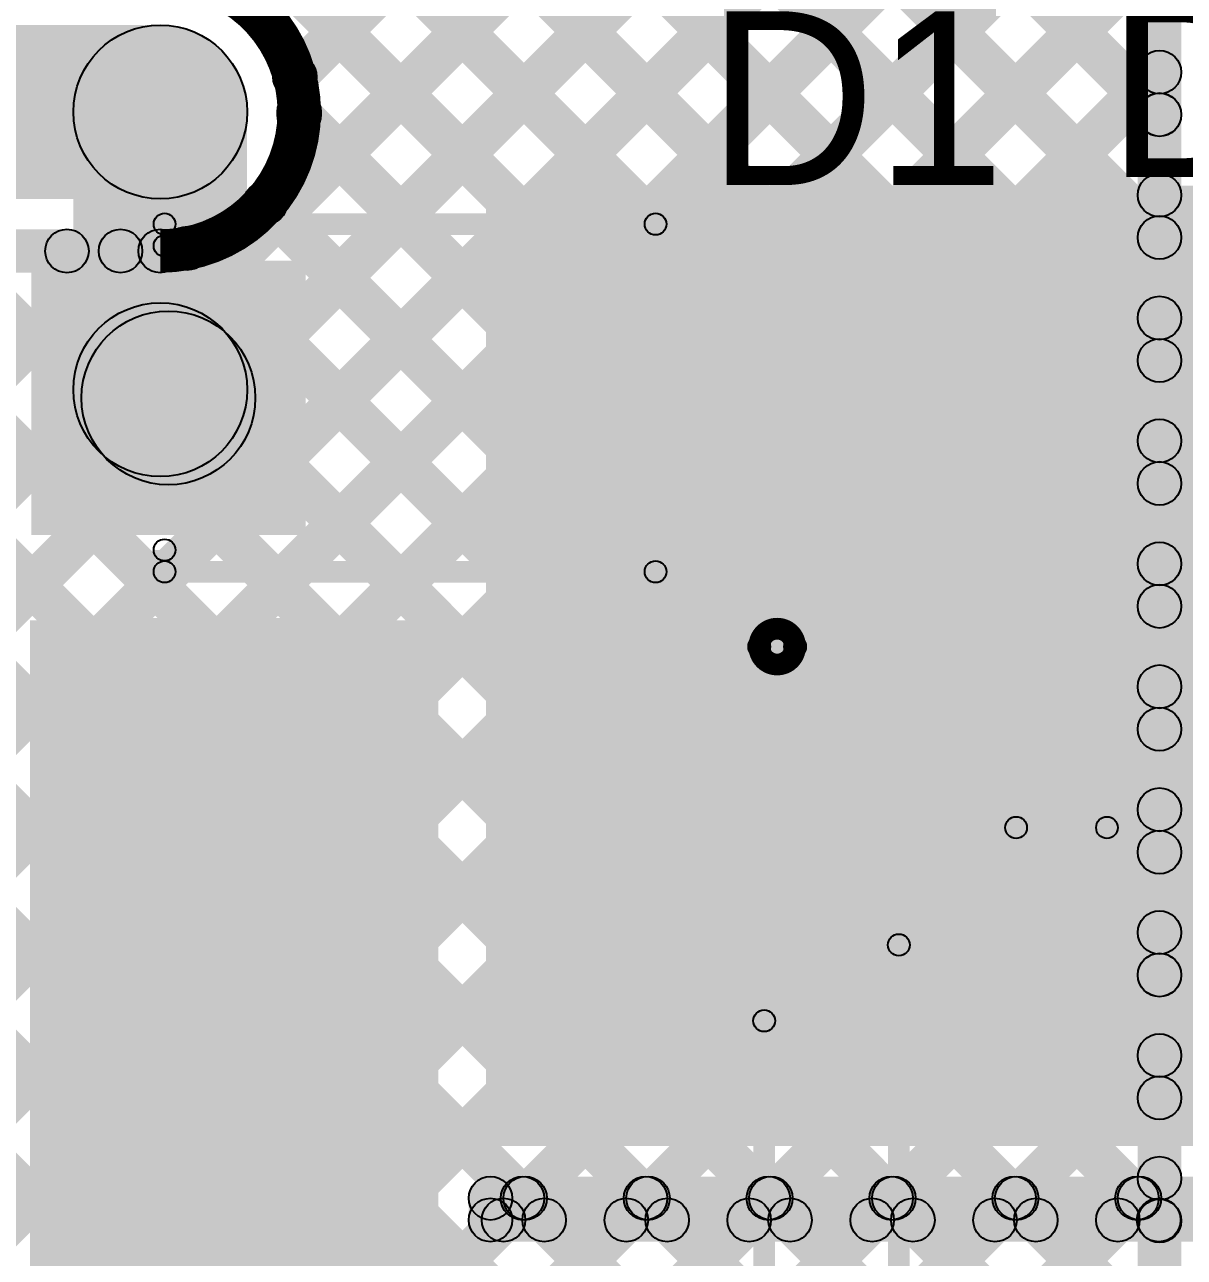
# Model space of a CAD drawing. Header units: millimetres. Extents: x -0.08 to 5.25, y -0.08 to 2.73.
# Drawn here: x 1.4998 to 1.7667, y 1.0674 to 1.3511 of the extents above; entities that cross this region are included whole.
import ezdxf

# ---------------------------------------------------------------- set-up
doc = ezdxf.new("R2010")
doc.units = ezdxf.units.MM
doc.header["$MEASUREMENT"] = 0
for name, color, linetype in [('BottomLayer', 5, 'Continuous'), ('TopLayer', 1, 'Continuous'), ('TopOverlay', 2, 'Continuous'), ('TopPaste', 8, 'Continuous'), ('TopSolder', 216, 'Continuous'), ('ViaHoleLayer', 16, 'Continuous')]:
    doc.layers.add(name, color=color, linetype=linetype)

# ---------------------------------------------------------------- blocks, each defined once
blk = doc.blocks.new('SOD123W_40')
at = {"layer": 'TopLayer'}
for points in [[(-0.08268, 0.02756), (-0.02756, 0.02756), (-0.02756, -0.02756), (-0.08268, -0.02756)], [(0.02756, 0.02756), (0.08268, 0.02756), (0.08268, -0.02756), (0.02756, -0.02756)]]:
    blk.add_hatch(color=1, dxfattribs=at).paths.add_polyline_path(points)
at = {"layer": 'TopOverlay'}
h = blk.add_hatch(color=2, dxfattribs=at)
edge = h.paths.add_edge_path()
edge.add_arc((-0.056, 0.04), 0.0025, 0, 360)
h = blk.add_hatch(color=2, dxfattribs=at)
edge = h.paths.add_edge_path()
edge.add_arc((-0.056, 0.04), 0.0025, 0, 360)
for points in [[(-0.0535, 0.035), (-0.0585, 0.035), (-0.0585, 0.04), (-0.0535, 0.04)], [(-0.056, 0.0375), (-0.056, 0.0425), (0.057, 0.0425), (0.057, 0.0375)], [(0.05699, 0.03), (0.08699, 0.03), (0.08699, 0.042), (0.05699, 0.042)], [(0.13099, 0.042), (0.08599, 0.042), (0.08599, -0.042), (0.13099, -0.042)], [(0.05699, -0.042), (0.08699, -0.042), (0.08699, -0.03), (0.05699, -0.03)], [(-0.0535, -0.04), (-0.0585, -0.04), (-0.0585, -0.035), (-0.0535, -0.035)], [(-0.056, -0.0425), (-0.056, -0.0375), (0.057, -0.0375), (0.057, -0.0425)]]:
    blk.add_hatch(color=2, dxfattribs=at).paths.add_polyline_path(points)
h = blk.add_hatch(color=2, dxfattribs=at)
edge = h.paths.add_edge_path()
edge.add_arc((0.057, 0.04), 0.0025, 0, 360)
h = blk.add_hatch(color=2, dxfattribs=at)
edge = h.paths.add_edge_path()
edge.add_arc((-0.056, 0.035), 0.0025, 0, 360)
h = blk.add_hatch(color=2, dxfattribs=at)
edge = h.paths.add_edge_path()
edge.add_arc((-0.056, -0.035), 0.0025, 0, 360)
h = blk.add_hatch(color=2, dxfattribs=at)
edge = h.paths.add_edge_path()
edge.add_arc((-0.056, -0.04), 0.0025, 0, 360)
h = blk.add_hatch(color=2, dxfattribs=at)
edge = h.paths.add_edge_path()
edge.add_arc((-0.056, -0.04), 0.0025, 0, 360)
h = blk.add_hatch(color=2, dxfattribs=at)
edge = h.paths.add_edge_path()
edge.add_arc((0.057, -0.04), 0.0025, 0, 360)
at = {"layer": 'TopPaste'}
for points in [[(-0.08268, 0.02756), (-0.02756, 0.02756), (-0.02756, -0.02756), (-0.08268, -0.02756)], [(0.02756, 0.02756), (0.08268, 0.02756), (0.08268, -0.02756), (0.02756, -0.02756)]]:
    blk.add_hatch(color=8, dxfattribs=at).paths.add_polyline_path(points)
at = {"layer": 'TopSolder'}
for points in [[(-0.08668, 0.03156), (-0.02356, 0.03156), (-0.02356, -0.03156), (-0.08668, -0.03156)], [(0.02356, 0.03156), (0.08668, 0.03156), (0.08668, -0.03156), (0.02356, -0.03156)]]:
    blk.add_hatch(color=216, dxfattribs=at).paths.add_polyline_path(points)
at = {"layer": 'TopOverlay'}
for centre in [(-0.056, 0.04), (-0.056, 0.04), (0.057, 0.04), (-0.056, 0.035), (-0.056, -0.035), (-0.056, -0.04), (-0.056, -0.04), (0.057, -0.04)]:
    blk.add_circle(centre, 0.0025, dxfattribs=at)
blk = doc.blocks.new('SPX3940AM3_L_3_3_TR_47')
at = {"layer": 'TopLayer'}
for points in [[(-0.11417, -0.07087), (-0.06693, -0.07087), (-0.06693, -0.14961), (-0.11417, -0.14961)], [(-0.02362, -0.07087), (0.02362, -0.07087), (0.02362, -0.14961), (-0.02362, -0.14961)]]:
    blk.add_hatch(color=1, dxfattribs=at).paths.add_polyline_path(points)
at = {"layer": 'TopOverlay'}
blk.add_hatch(color=2, dxfattribs=at).paths.add_polyline_path([(-0.1215, 0.06296), (-0.1165, 0.06296), (-0.1165, -0.06089), (-0.1215, -0.06089)])
h = blk.add_hatch(color=2, dxfattribs=at)
edge = h.paths.add_edge_path()
edge.add_arc((-0.119, -0.06089), 0.0025, 0, 360)
h = blk.add_hatch(color=2, dxfattribs=at)
edge = h.paths.add_edge_path()
edge.add_arc((-0.12612, -0.147), 0.0025, 0, 360)
h = blk.add_hatch(color=2, dxfattribs=at)
edge = h.paths.add_edge_path()
edge.add_arc((-0.11788, -0.147), 0.0025, 0, 360)
at = {"layer": 'TopPaste'}
for points in [[(-0.11417, -0.07087), (-0.06693, -0.07087), (-0.06693, -0.14961), (-0.11417, -0.14961)], [(-0.02362, -0.07087), (0.02362, -0.07087), (0.02362, -0.14961), (-0.02362, -0.14961)]]:
    blk.add_hatch(color=8, dxfattribs=at).paths.add_polyline_path(points)
at = {"layer": 'TopSolder'}
for points in [[(-0.11817, -0.06687), (-0.06293, -0.06687), (-0.06293, -0.15361), (-0.11817, -0.15361)], [(-0.02762, -0.06687), (0.02762, -0.06687), (0.02762, -0.15361), (-0.02762, -0.15361)]]:
    blk.add_hatch(color=216, dxfattribs=at).paths.add_polyline_path(points)
at = {"layer": 'TopOverlay', "const_width": 0.005}
blk.add_lwpolyline([(-0.11788, -0.147, 1), (-0.12612, -0.147, 1)], format="xyb", close=True, dxfattribs=at)
at = {"layer": 'TopOverlay'}
for centre in [(-0.119, -0.06089), (-0.12612, -0.147), (-0.11788, -0.147)]:
    blk.add_circle(centre, 0.0025, dxfattribs=at)
blk = doc.blocks.new('SOD123W_70')
at = {"layer": 'TopLayer'}
for points in [[(-0.08268, 0.02756), (-0.02756, 0.02756), (-0.02756, -0.02756), (-0.08268, -0.02756)], [(0.02756, 0.02756), (0.08268, 0.02756), (0.08268, -0.02756), (0.02756, -0.02756)]]:
    blk.add_hatch(color=1, dxfattribs=at).paths.add_polyline_path(points)
at = {"layer": 'TopOverlay'}
h = blk.add_hatch(color=2, dxfattribs=at)
edge = h.paths.add_edge_path()
edge.add_arc((-0.056, 0.04), 0.0025, 0, 360)
h = blk.add_hatch(color=2, dxfattribs=at)
edge = h.paths.add_edge_path()
edge.add_arc((-0.056, 0.04), 0.0025, 0, 360)
for points in [[(-0.0585, 0.04), (-0.0535, 0.04), (-0.0535, 0.035), (-0.0585, 0.035)], [(0.057, 0.0425), (0.057, 0.0375), (-0.056, 0.0375), (-0.056, 0.0425)], [(0.057, 0.03), (0.087, 0.03), (0.087, 0.042), (0.057, 0.042)], [(0.131, 0.042), (0.086, 0.042), (0.086, -0.042), (0.131, -0.042)], [(0.057, -0.042), (0.087, -0.042), (0.087, -0.03), (0.057, -0.03)], [(-0.0585, -0.035), (-0.0535, -0.035), (-0.0535, -0.04), (-0.0585, -0.04)], [(0.057, -0.0375), (0.057, -0.0425), (-0.056, -0.0425), (-0.056, -0.0375)]]:
    blk.add_hatch(color=2, dxfattribs=at).paths.add_polyline_path(points)
h = blk.add_hatch(color=2, dxfattribs=at)
edge = h.paths.add_edge_path()
edge.add_arc((0.057, 0.04), 0.0025, 0, 360)
h = blk.add_hatch(color=2, dxfattribs=at)
edge = h.paths.add_edge_path()
edge.add_arc((-0.056, 0.035), 0.0025, 0, 360)
h = blk.add_hatch(color=2, dxfattribs=at)
edge = h.paths.add_edge_path()
edge.add_arc((-0.056, -0.035), 0.0025, 0, 360)
h = blk.add_hatch(color=2, dxfattribs=at)
edge = h.paths.add_edge_path()
edge.add_arc((-0.056, -0.04), 0.0025, 0, 360)
h = blk.add_hatch(color=2, dxfattribs=at)
edge = h.paths.add_edge_path()
edge.add_arc((-0.056, -0.04), 0.0025, 0, 360)
h = blk.add_hatch(color=2, dxfattribs=at)
edge = h.paths.add_edge_path()
edge.add_arc((0.057, -0.04), 0.0025, 0, 360)
at = {"layer": 'TopPaste'}
for points in [[(-0.08268, 0.02756), (-0.02756, 0.02756), (-0.02756, -0.02756), (-0.08268, -0.02756)], [(0.02756, 0.02756), (0.08268, 0.02756), (0.08268, -0.02756), (0.02756, -0.02756)]]:
    blk.add_hatch(color=8, dxfattribs=at).paths.add_polyline_path(points)
at = {"layer": 'TopSolder'}
for points in [[(-0.08668, 0.03156), (-0.02356, 0.03156), (-0.02356, -0.03156), (-0.08668, -0.03156)], [(0.02356, 0.03156), (0.08668, 0.03156), (0.08668, -0.03156), (0.02356, -0.03156)]]:
    blk.add_hatch(color=216, dxfattribs=at).paths.add_polyline_path(points)
at = {"layer": 'TopOverlay'}
for centre in [(-0.056, 0.04), (-0.056, 0.04), (0.057, 0.04), (-0.056, 0.035), (-0.056, -0.035), (-0.056, -0.04), (-0.056, -0.04), (0.057, -0.04)]:
    blk.add_circle(centre, 0.0025, dxfattribs=at)
blk = doc.blocks.new('EEEHB1E6R8R_92')
at = {"layer": 'TopLayer'}
for points in [[(-0.11811, 0.0315), (-0.01969, 0.0315), (-0.01969, -0.0315), (-0.11811, -0.0315)], [(0.01969, 0.0315), (0.11811, 0.0315), (0.11811, -0.0315), (0.01969, -0.0315)]]:
    blk.add_hatch(color=1, dxfattribs=at).paths.add_polyline_path(points)
at = {"layer": 'TopOverlay'}
h = blk.add_hatch(color=2, dxfattribs=at)
edge = h.paths.add_edge_path()
edge.add_arc((-0.061, 0.083), 0.0025, 0, 360)
h = blk.add_hatch(color=2, dxfattribs=at)
edge = h.paths.add_edge_path()
edge.add_arc((-0.061, 0.083), 0.0025, 0, 360)
for points in [[(0.083, 0.0855), (0.083, 0.0805), (-0.061, 0.0805), (-0.061, 0.0855)], [(-0.08623, 0.05423), (-0.08977, 0.05777), (-0.06277, 0.08477), (-0.05923, 0.08123)], [(0.0855, 0.03502), (0.0805, 0.03502), (0.0805, 0.083), (0.0855, 0.083)], [(-0.0855, 0.03509), (-0.0905, 0.03509), (-0.0905, 0.056), (-0.0855, 0.056)], [(-0.0985, 0.03881), (-0.1035, 0.03881), (-0.1035, 0.05143), (-0.0985, 0.05143)], [(-0.094, 0.0475), (-0.094, 0.0425), (-0.10796, 0.0425), (-0.10796, 0.0475)], [(-0.0835, -0.056), (-0.0885, -0.056), (-0.0885, -0.03509), (-0.0835, -0.03509)], [(0.0875, -0.083), (0.0825, -0.083), (0.0825, -0.03502), (0.0875, -0.03502)], [(-0.05723, -0.08123), (-0.06077, -0.08477), (-0.08777, -0.05777), (-0.08423, -0.05423)], [(0.085, -0.0805), (0.085, -0.0855), (-0.059, -0.0855), (-0.059, -0.0805)]]:
    blk.add_hatch(color=2, dxfattribs=at).paths.add_polyline_path(points)
h = blk.add_hatch(color=2, dxfattribs=at)
edge = h.paths.add_edge_path()
edge.add_arc((0.083, 0.083), 0.0025, 0, 360)
h = blk.add_hatch(color=2, dxfattribs=at)
edge = h.paths.add_edge_path()
edge.add_arc((0.083, 0.083), 0.0025, 0, 360)
h = blk.add_hatch(color=2, dxfattribs=at)
edge = h.paths.add_edge_path()
edge.add_arc((-0.088, 0.056), 0.0025, 0, 360)
h = blk.add_hatch(color=2, dxfattribs=at)
edge = h.paths.add_edge_path()
edge.add_arc((-0.088, 0.056), 0.0025, 0, 360)
h = blk.add_hatch(color=2, dxfattribs=at)
edge = h.paths.add_edge_path()
edge.add_arc((-0.101, 0.05143), 0.0025, 0, 360)
h = blk.add_hatch(color=2, dxfattribs=at)
edge = h.paths.add_edge_path()
edge.add_arc((-0.10796, 0.045), 0.0025, 0, 360)
h = blk.add_hatch(color=2, dxfattribs=at)
edge = h.paths.add_edge_path()
edge.add_arc((-0.094, 0.045), 0.0025, 0, 360)
h = blk.add_hatch(color=2, dxfattribs=at)
edge = h.paths.add_edge_path()
edge.add_arc((-0.101, 0.03881), 0.0025, 0, 360)
h = blk.add_hatch(color=2, dxfattribs=at)
edge = h.paths.add_edge_path()
edge.add_arc((-0.088, 0.03509), 0.0025, 0, 360)
h = blk.add_hatch(color=2, dxfattribs=at)
edge = h.paths.add_edge_path()
edge.add_arc((0.083, 0.03502), 0.0025, 0, 360)
h = blk.add_hatch(color=2, dxfattribs=at)
edge = h.paths.add_edge_path()
edge.add_arc((-0.086, -0.03509), 0.0025, 0, 360)
h = blk.add_hatch(color=2, dxfattribs=at)
edge = h.paths.add_edge_path()
edge.add_arc((0.085, -0.03502), 0.0025, 0, 360)
h = blk.add_hatch(color=2, dxfattribs=at)
edge = h.paths.add_edge_path()
edge.add_arc((-0.086, -0.056), 0.0025, 0, 360)
h = blk.add_hatch(color=2, dxfattribs=at)
edge = h.paths.add_edge_path()
edge.add_arc((-0.086, -0.056), 0.0025, 0, 360)
h = blk.add_hatch(color=2, dxfattribs=at)
edge = h.paths.add_edge_path()
edge.add_arc((-0.059, -0.083), 0.0025, 0, 360)
h = blk.add_hatch(color=2, dxfattribs=at)
edge = h.paths.add_edge_path()
edge.add_arc((-0.059, -0.083), 0.0025, 0, 360)
h = blk.add_hatch(color=2, dxfattribs=at)
edge = h.paths.add_edge_path()
edge.add_arc((0.085, -0.083), 0.0025, 0, 360)
h = blk.add_hatch(color=2, dxfattribs=at)
edge = h.paths.add_edge_path()
edge.add_arc((0.085, -0.083), 0.0025, 0, 360)
at = {"layer": 'TopPaste'}
for points in [[(-0.11811, 0.0315), (-0.01969, 0.0315), (-0.01969, -0.0315), (-0.11811, -0.0315)], [(0.01969, 0.0315), (0.11811, 0.0315), (0.11811, -0.0315), (0.01969, -0.0315)]]:
    blk.add_hatch(color=8, dxfattribs=at).paths.add_polyline_path(points)
at = {"layer": 'TopSolder'}
for points in [[(-0.12211, 0.0355), (-0.01569, 0.0355), (-0.01569, -0.0355), (-0.12211, -0.0355)], [(0.01569, 0.0355), (0.12211, 0.0355), (0.12211, -0.0355), (0.01569, -0.0355)]]:
    blk.add_hatch(color=216, dxfattribs=at).paths.add_polyline_path(points)
at = {"layer": 'TopOverlay'}
for centre in [(-0.061, 0.083), (-0.061, 0.083), (0.083, 0.083), (0.083, 0.083), (-0.088, 0.056), (-0.088, 0.056), (-0.101, 0.05143), (-0.10796, 0.045), (-0.094, 0.045), (-0.101, 0.03881), (-0.088, 0.03509), (0.083, 0.03502), (-0.086, -0.03509), (0.085, -0.03502), (-0.086, -0.056), (-0.086, -0.056), (-0.059, -0.083), (-0.059, -0.083), (0.085, -0.083), (0.085, -0.083)]:
    blk.add_circle(centre, 0.0025, dxfattribs=at)

msp = doc.modelspace()

# ---------------------------------------------------------------- hatches: boundary and pattern name
at = {"layer": 'BottomLayer'}
for points in [[(1.766, 0.89263), (1.756, 0.89263), (1.756, 1.62808), (1.766, 1.62808)], [(1.766, 0.89263), (1.756, 0.89263), (1.756, 1.62808), (1.766, 1.62808)], [(1.3567, 1.61446), (1.36377, 1.62154), (1.76454, 1.22077), (1.75746, 1.2137)], [(1.3567, 1.61446), (1.36377, 1.62154), (1.76454, 1.22077), (1.75746, 1.2137)], [(1.38499, 1.61446), (1.39206, 1.62154), (1.76454, 1.24906), (1.75746, 1.24199)], [(1.38499, 1.61446), (1.39206, 1.62154), (1.76454, 1.24906), (1.75746, 1.24199)], [(1.41327, 1.61446), (1.42034, 1.62154), (1.76454, 1.27734), (1.75746, 1.27027)], [(1.41327, 1.61446), (1.42034, 1.62154), (1.76454, 1.27734), (1.75746, 1.27027)], [(1.44155, 1.61446), (1.44863, 1.62154), (1.76454, 1.30563), (1.75746, 1.29855)], [(1.44156, 1.61446), (1.44863, 1.62154), (1.76454, 1.30563), (1.75746, 1.29856)], [(1.46984, 1.61446), (1.47691, 1.62154), (1.76454, 1.33391), (1.75746, 1.32684)], [(1.46984, 1.61446), (1.47691, 1.62154), (1.76454, 1.33391), (1.75746, 1.32684)], [(1.56549, 1.33556), (1.55842, 1.34263), (1.75746, 1.54167), (1.76454, 1.5346)], [(1.56549, 1.33556), (1.55842, 1.34263), (1.75746, 1.54167), (1.76454, 1.5346)], [(1.08362, 0.8254), (1.07655, 0.83247), (1.75746, 1.51339), (1.76454, 1.50632)], [(1.08362, 0.8254), (1.07655, 0.83247), (1.75746, 1.51339), (1.76454, 1.50632)], [(1.08305, 0.79655), (1.07598, 0.80362), (1.75746, 1.4851), (1.76454, 1.47803)], [(1.08305, 0.79655), (1.07598, 0.80362), (1.75746, 1.4851), (1.76454, 1.47803)], [(1.15125, 0.83646), (1.14418, 0.84354), (1.75746, 1.45682), (1.76454, 1.44975)], [(1.15125, 0.83646), (1.14418, 0.84354), (1.75746, 1.45682), (1.76454, 1.44975)], [(1.17954, 0.83646), (1.17246, 0.84354), (1.75746, 1.42854), (1.76454, 1.42146)], [(1.17954, 0.83646), (1.17246, 0.84354), (1.75746, 1.42854), (1.76454, 1.42146)], [(1.53098, 1.4119), (1.53805, 1.41897), (1.76454, 1.19249), (1.75746, 1.18542)], [(1.53098, 1.4119), (1.53805, 1.41897), (1.76454, 1.19249), (1.75746, 1.18542)], [(1.51629, 1.39831), (1.52336, 1.40538), (1.76454, 1.1642), (1.75746, 1.15713)], [(1.51629, 1.39831), (1.52336, 1.40538), (1.76454, 1.1642), (1.75746, 1.15713)], [(1.20782, 0.83646), (1.20075, 0.84354), (1.75746, 1.40025), (1.76454, 1.39318)], [(1.20782, 0.83646), (1.20075, 0.84354), (1.75746, 1.40025), (1.76454, 1.39318)], [(1.2361, 0.83646), (1.22903, 0.84354), (1.75746, 1.37197), (1.76454, 1.3649)], [(1.2361, 0.83646), (1.22903, 0.84354), (1.75746, 1.37197), (1.76454, 1.3649)], [(0.918, 1.311), (0.918, 1.351), (1.531, 1.351), (1.531, 1.311)], [(1.26439, 0.83646), (1.25732, 0.84354), (1.75746, 1.34368), (1.76454, 1.33661)], [(1.26439, 0.83646), (1.25732, 0.84354), (1.75746, 1.34368), (1.76454, 1.33661)], [(1.55946, 1.32686), (1.56653, 1.33393), (1.76454, 1.13592), (1.75746, 1.12885)], [(1.55946, 1.32685), (1.56653, 1.33393), (1.76454, 1.13592), (1.75746, 1.12885)], [(1.29267, 0.83646), (1.2856, 0.84354), (1.75746, 1.3154), (1.76454, 1.30833)], [(1.29267, 0.83646), (1.2856, 0.84354), (1.75746, 1.3154), (1.76454, 1.30833)], [(1.55159, 1.30644), (1.55866, 1.31351), (1.76454, 1.10764), (1.75746, 1.10057)], [(1.55159, 1.30644), (1.55866, 1.31351), (1.76454, 1.10764), (1.75746, 1.10056)], [(1.08119, 0.85126), (1.07412, 0.85833), (1.51833, 1.30254), (1.5254, 1.29546)], [(1.08119, 0.85126), (1.07412, 0.85833), (1.51833, 1.30254), (1.5254, 1.29546)], [(1.38397, 1.294), (1.38397, 1.304), (1.531, 1.304), (1.531, 1.294)], [(1.38397, 1.294), (1.38397, 1.304), (1.531, 1.304), (1.531, 1.294)], [(1.39286, 1.29546), (1.39993, 1.30254), (1.76454, 0.93793), (1.75746, 0.93086)], [(1.39286, 1.29546), (1.39993, 1.30254), (1.76454, 0.93793), (1.75746, 0.93086)], [(1.42114, 1.29546), (1.42821, 1.30254), (1.76454, 0.96621), (1.75746, 0.95914)], [(1.42114, 1.29546), (1.42821, 1.30254), (1.76454, 0.96621), (1.75746, 0.95914)], [(1.44943, 1.29546), (1.4565, 1.30254), (1.76454, 0.9945), (1.75746, 0.98743)], [(1.44943, 1.29546), (1.4565, 1.30254), (1.76454, 0.9945), (1.75746, 0.98743)], [(1.47771, 1.29546), (1.48478, 1.30254), (1.76454, 1.02278), (1.75746, 1.01571)], [(1.47771, 1.29546), (1.48478, 1.30254), (1.76454, 1.02278), (1.75746, 1.01571)], [(1.506, 1.29546), (1.51307, 1.30254), (1.76454, 1.05107), (1.75746, 1.044)], [(1.506, 1.29546), (1.51307, 1.30254), (1.76454, 1.05107), (1.75746, 1.044)], [(1.53367, 1.29607), (1.54074, 1.30314), (1.76454, 1.07935), (1.75746, 1.07228)], [(1.53367, 1.29607), (1.54074, 1.30314), (1.76454, 1.07935), (1.75746, 1.07228)], [(1.32096, 0.83646), (1.31389, 0.84354), (1.75746, 1.28711), (1.76454, 1.28004)], [(1.32096, 0.83646), (1.31389, 0.84354), (1.75746, 1.28711), (1.76454, 1.28004)], [(1.39234, 1.2677), (1.39942, 1.27477), (1.76454, 0.90965), (1.75746, 0.90258)], [(1.39234, 1.26769), (1.39942, 1.27477), (1.76454, 0.90965), (1.75746, 0.90257)], [(1.34924, 0.83646), (1.34217, 0.84354), (1.75746, 1.25883), (1.76454, 1.25176)], [(1.34924, 0.83646), (1.34217, 0.84354), (1.75746, 1.25883), (1.76454, 1.25176)], [(1.3835, 1.24825), (1.39057, 1.25533), (1.75714, 0.88876), (1.75006, 0.88169)], [(1.3835, 1.24825), (1.39057, 1.25532), (1.75713, 0.88876), (1.75006, 0.88169)], [(1.33672, 1.23846), (1.34379, 1.24554), (1.72885, 0.86048), (1.72178, 0.85341)], [(1.33672, 1.23846), (1.34379, 1.24554), (1.72885, 0.86048), (1.72178, 0.85341)], [(1.36472, 1.23875), (1.37179, 1.24582), (1.74299, 0.87462), (1.73592, 0.86755)], [(1.36472, 1.23875), (1.37179, 1.24582), (1.74299, 0.87462), (1.73592, 0.86755)], [(1.37753, 0.83646), (1.37045, 0.84354), (1.75746, 1.23055), (1.76454, 1.22347)], [(1.37753, 0.83646), (1.37046, 0.84354), (1.75746, 1.23054), (1.76454, 1.22347)], [(1.40581, 0.83646), (1.39874, 0.84354), (1.75746, 1.20226), (1.76454, 1.19519)], [(1.40581, 0.83646), (1.39874, 0.84354), (1.75746, 1.20226), (1.76454, 1.19519)], [(1.43409, 0.83646), (1.42702, 0.84354), (1.75746, 1.17398), (1.76454, 1.16691)], [(1.43409, 0.83646), (1.42702, 0.84354), (1.75746, 1.17398), (1.76454, 1.16691)], [(1.46238, 0.83646), (1.45531, 0.84354), (1.75746, 1.14569), (1.76454, 1.13862)], [(1.46238, 0.83646), (1.45531, 0.84354), (1.75746, 1.14569), (1.76454, 1.13862)], [(1.49066, 0.83646), (1.48359, 0.84354), (1.75746, 1.11741), (1.76454, 1.11034)], [(1.49066, 0.83646), (1.48359, 0.84354), (1.75746, 1.11741), (1.76454, 1.11034)], [(1.49066, 0.83646), (1.48359, 0.84354), (1.75746, 1.11741), (1.76454, 1.11034)], [(1.51895, 0.83646), (1.51188, 0.84354), (1.75746, 1.08912), (1.76454, 1.08205)], [(1.51895, 0.83646), (1.51188, 0.84354), (1.75746, 1.08912), (1.76454, 1.08205)]]:
    msp.add_hatch(color=5, dxfattribs=at).paths.add_polyline_path(points)
h = msp.add_hatch(color=5, dxfattribs=at)
edge = h.paths.add_edge_path()
edge.add_arc((1.531, 1.331), 0.02, 0, 360)
h = msp.add_hatch(color=5, dxfattribs=at)
edge = h.paths.add_edge_path()
edge.add_arc((1.761, 1.34015), 0.005, 0, 360)
h = msp.add_hatch(color=5, dxfattribs=at)
edge = h.paths.add_edge_path()
edge.add_arc((1.761, 1.34015), 0.005, 0, 360)
h = msp.add_hatch(color=5, dxfattribs=at)
edge = h.paths.add_edge_path()
edge.add_arc((1.531, 1.331), 0.01181, 0, 360)
h = msp.add_hatch(color=5, dxfattribs=at)
edge = h.paths.add_edge_path()
edge.add_arc((1.56196, 1.3391), 0.005, 0, 360)
h = msp.add_hatch(color=5, dxfattribs=at)
edge = h.paths.add_edge_path()
edge.add_arc((1.56196, 1.3391), 0.005, 0, 360)
h = msp.add_hatch(color=5, dxfattribs=at)
edge = h.paths.add_edge_path()
edge.add_arc((1.56299, 1.33039), 0.005, 0, 360)
h = msp.add_hatch(color=5, dxfattribs=at)
edge = h.paths.add_edge_path()
edge.add_arc((1.56299, 1.33039), 0.005, 0, 360)
h = msp.add_hatch(color=5, dxfattribs=at)
edge = h.paths.add_edge_path()
edge.add_arc((1.563, 1.331), 0.005, 0, 360)
h = msp.add_hatch(color=5, dxfattribs=at)
edge = h.paths.add_edge_path()
edge.add_arc((1.563, 1.331), 0.005, 0, 360)
h = msp.add_hatch(color=5, dxfattribs=at)
edge = h.paths.add_edge_path()
edge.add_arc((1.563, 1.331), 0.005, 0, 360)
h = msp.add_hatch(color=5, dxfattribs=at)
edge = h.paths.add_edge_path()
edge.add_arc((1.563, 1.331), 0.005, 0, 360)
h = msp.add_hatch(color=5, dxfattribs=at)
edge = h.paths.add_edge_path()
edge.add_arc((1.761, 1.33038), 0.005, 0, 360)
h = msp.add_hatch(color=5, dxfattribs=at)
edge = h.paths.add_edge_path()
edge.add_arc((1.761, 1.33037), 0.005, 0, 360)
h = msp.add_hatch(color=5, dxfattribs=at)
edge = h.paths.add_edge_path()
edge.add_arc((1.761, 1.31186), 0.005, 0, 360)
h = msp.add_hatch(color=5, dxfattribs=at)
edge = h.paths.add_edge_path()
edge.add_arc((1.761, 1.31186), 0.005, 0, 360)
h = msp.add_hatch(color=5, dxfattribs=at)
edge = h.paths.add_edge_path()
edge.add_arc((1.55512, 1.30998), 0.005, 0, 360)
h = msp.add_hatch(color=5, dxfattribs=at)
edge = h.paths.add_edge_path()
edge.add_arc((1.55512, 1.30998), 0.005, 0, 360)
h = msp.add_hatch(color=5, dxfattribs=at)
edge = h.paths.add_edge_path()
edge.add_arc((1.761, 1.30209), 0.005, 0, 360)
h = msp.add_hatch(color=5, dxfattribs=at)
edge = h.paths.add_edge_path()
edge.add_arc((1.761, 1.30209), 0.005, 0, 360)
h = msp.add_hatch(color=5, dxfattribs=at)
edge = h.paths.add_edge_path()
edge.add_arc((1.50953, 1.299), 0.005, 0, 360)
h = msp.add_hatch(color=5, dxfattribs=at)
edge = h.paths.add_edge_path()
edge.add_arc((1.50953, 1.299), 0.005, 0, 360)
h = msp.add_hatch(color=5, dxfattribs=at)
edge = h.paths.add_edge_path()
edge.add_arc((1.52186, 1.299), 0.005, 0, 360)
h = msp.add_hatch(color=5, dxfattribs=at)
edge = h.paths.add_edge_path()
edge.add_arc((1.52186, 1.299), 0.005, 0, 360)
h = msp.add_hatch(color=5, dxfattribs=at)
edge = h.paths.add_edge_path()
edge.add_arc((1.531, 1.299), 0.005, 0, 360)
h = msp.add_hatch(color=5, dxfattribs=at)
edge = h.paths.add_edge_path()
edge.add_arc((1.531, 1.299), 0.005, 0, 360)
h = msp.add_hatch(color=5, dxfattribs=at)
edge = h.paths.add_edge_path()
edge.add_arc((1.531, 1.299), 0.005, 0, 360)
h = msp.add_hatch(color=5, dxfattribs=at)
edge = h.paths.add_edge_path()
edge.add_arc((1.531, 1.299), 0.005, 0, 360)
h = msp.add_hatch(color=5, dxfattribs=at)
edge = h.paths.add_edge_path()
edge.add_arc((1.53721, 1.29961), 0.005, 0, 360)
h = msp.add_hatch(color=5, dxfattribs=at)
edge = h.paths.add_edge_path()
edge.add_arc((1.53721, 1.29961), 0.005, 0, 360)
h = msp.add_hatch(color=5, dxfattribs=at)
edge = h.paths.add_edge_path()
edge.add_arc((1.761, 1.28358), 0.005, 0, 360)
h = msp.add_hatch(color=5, dxfattribs=at)
edge = h.paths.add_edge_path()
edge.add_arc((1.761, 1.28358), 0.005, 0, 360)
h = msp.add_hatch(color=5, dxfattribs=at)
edge = h.paths.add_edge_path()
edge.add_arc((1.761, 1.27381), 0.005, 0, 360)
h = msp.add_hatch(color=5, dxfattribs=at)
edge = h.paths.add_edge_path()
edge.add_arc((1.761, 1.27381), 0.005, 0, 360)
h = msp.add_hatch(color=5, dxfattribs=at)
edge = h.paths.add_edge_path()
edge.add_arc((1.761, 1.25529), 0.005, 0, 360)
h = msp.add_hatch(color=5, dxfattribs=at)
edge = h.paths.add_edge_path()
edge.add_arc((1.761, 1.25529), 0.005, 0, 360)
h = msp.add_hatch(color=5, dxfattribs=at)
edge = h.paths.add_edge_path()
edge.add_arc((1.761, 1.24552), 0.005, 0, 360)
h = msp.add_hatch(color=5, dxfattribs=at)
edge = h.paths.add_edge_path()
edge.add_arc((1.761, 1.24552), 0.005, 0, 360)
h = msp.add_hatch(color=5, dxfattribs=at)
edge = h.paths.add_edge_path()
edge.add_arc((1.761, 1.22701), 0.005, 0, 360)
h = msp.add_hatch(color=5, dxfattribs=at)
edge = h.paths.add_edge_path()
edge.add_arc((1.761, 1.22701), 0.005, 0, 360)
h = msp.add_hatch(color=5, dxfattribs=at)
edge = h.paths.add_edge_path()
edge.add_arc((1.761, 1.21724), 0.005, 0, 360)
h = msp.add_hatch(color=5, dxfattribs=at)
edge = h.paths.add_edge_path()
edge.add_arc((1.761, 1.21724), 0.005, 0, 360)
h = msp.add_hatch(color=5, dxfattribs=at)
edge = h.paths.add_edge_path()
edge.add_arc((1.761, 1.19873), 0.005, 0, 360)
h = msp.add_hatch(color=5, dxfattribs=at)
edge = h.paths.add_edge_path()
edge.add_arc((1.761, 1.19873), 0.005, 0, 360)
h = msp.add_hatch(color=5, dxfattribs=at)
edge = h.paths.add_edge_path()
edge.add_arc((1.761, 1.18895), 0.005, 0, 360)
h = msp.add_hatch(color=5, dxfattribs=at)
edge = h.paths.add_edge_path()
edge.add_arc((1.761, 1.18895), 0.005, 0, 360)
h = msp.add_hatch(color=5, dxfattribs=at)
edge = h.paths.add_edge_path()
edge.add_arc((1.761, 1.17044), 0.005, 0, 360)
h = msp.add_hatch(color=5, dxfattribs=at)
edge = h.paths.add_edge_path()
edge.add_arc((1.761, 1.17044), 0.005, 0, 360)
h = msp.add_hatch(color=5, dxfattribs=at)
edge = h.paths.add_edge_path()
edge.add_arc((1.761, 1.16067), 0.005, 0, 360)
h = msp.add_hatch(color=5, dxfattribs=at)
edge = h.paths.add_edge_path()
edge.add_arc((1.761, 1.16067), 0.005, 0, 360)
h = msp.add_hatch(color=5, dxfattribs=at)
edge = h.paths.add_edge_path()
edge.add_arc((1.761, 1.14216), 0.005, 0, 360)
h = msp.add_hatch(color=5, dxfattribs=at)
edge = h.paths.add_edge_path()
edge.add_arc((1.761, 1.14216), 0.005, 0, 360)
h = msp.add_hatch(color=5, dxfattribs=at)
edge = h.paths.add_edge_path()
edge.add_arc((1.761, 1.13239), 0.005, 0, 360)
h = msp.add_hatch(color=5, dxfattribs=at)
edge = h.paths.add_edge_path()
edge.add_arc((1.761, 1.13238), 0.005, 0, 360)
h = msp.add_hatch(color=5, dxfattribs=at)
edge = h.paths.add_edge_path()
edge.add_arc((1.761, 1.11387), 0.005, 0, 360)
h = msp.add_hatch(color=5, dxfattribs=at)
edge = h.paths.add_edge_path()
edge.add_arc((1.761, 1.11387), 0.005, 0, 360)
h = msp.add_hatch(color=5, dxfattribs=at)
edge = h.paths.add_edge_path()
edge.add_arc((1.761, 1.11387), 0.005, 0, 360)
h = msp.add_hatch(color=5, dxfattribs=at)
edge = h.paths.add_edge_path()
edge.add_arc((1.761, 1.1041), 0.005, 0, 360)
h = msp.add_hatch(color=5, dxfattribs=at)
edge = h.paths.add_edge_path()
edge.add_arc((1.761, 1.1041), 0.005, 0, 360)
h = msp.add_hatch(color=5, dxfattribs=at)
edge = h.paths.add_edge_path()
edge.add_arc((1.761, 1.08559), 0.005, 0, 360)
h = msp.add_hatch(color=5, dxfattribs=at)
edge = h.paths.add_edge_path()
edge.add_arc((1.761, 1.08559), 0.005, 0, 360)
h = msp.add_hatch(color=5, dxfattribs=at)
edge = h.paths.add_edge_path()
edge.add_arc((1.761, 1.07582), 0.005, 0, 360)
h = msp.add_hatch(color=5, dxfattribs=at)
edge = h.paths.add_edge_path()
edge.add_arc((1.761, 1.07582), 0.005, 0, 360)
at = {"layer": 'TopLayer'}
h = msp.add_hatch(color=1, dxfattribs=at)
edge = h.paths.add_edge_path()
edge.add_arc((1.531, 1.331), 0.02, 0, 360)
h = msp.add_hatch(color=1, dxfattribs=at)
edge = h.paths.add_edge_path()
edge.add_arc((1.531, 1.331), 0.01181, 0, 360)
for points in [[(1.551, 1.26707), (1.511, 1.26707), (1.511, 1.331), (1.551, 1.331)], [(1.606, 1.093), (1.882, 1.093), (1.882, 1.314), (1.606, 1.314)], [(1.51686, 1.25293), (1.54514, 1.28122), (1.54702, 1.27934), (1.51874, 1.25105)], [(1.501, 0.91), (1.595, 0.91), (1.595, 1.214), (1.501, 1.214)], [(1.61353, 1.07246), (1.60645, 1.07954), (1.61145, 1.08454), (1.61853, 1.07746)], [(1.61353, 1.07246), (1.60646, 1.07954), (1.61146, 1.08454), (1.61853, 1.07746)], [(1.607, 1.076), (1.607, 1.086), (1.89, 1.086), (1.89, 1.076)], [(1.607, 1.076), (1.607, 1.086), (1.89, 1.086), (1.89, 1.076)], [(1.61086, 1.07746), (1.61793, 1.08454), (1.62293, 1.07954), (1.61586, 1.07246)], [(1.61086, 1.07746), (1.61793, 1.08454), (1.62293, 1.07954), (1.61586, 1.07246)], [(1.64181, 1.07246), (1.63474, 1.07954), (1.63974, 1.08454), (1.64681, 1.07746)], [(1.64181, 1.07246), (1.63474, 1.07954), (1.63974, 1.08454), (1.64681, 1.07746)], [(1.63914, 1.07746), (1.64621, 1.08454), (1.65121, 1.07954), (1.64414, 1.07246)], [(1.63914, 1.07746), (1.64621, 1.08454), (1.65121, 1.07954), (1.64414, 1.07246)], [(1.67009, 1.07246), (1.66302, 1.07954), (1.66802, 1.08454), (1.67509, 1.07746)], [(1.67009, 1.07246), (1.66302, 1.07954), (1.66802, 1.08454), (1.67509, 1.07746)], [(1.66743, 1.07746), (1.6745, 1.08454), (1.6795, 1.07954), (1.67243, 1.07246)], [(1.66743, 1.07746), (1.6745, 1.08454), (1.6795, 1.07954), (1.67243, 1.07246)], [(1.69838, 1.07246), (1.69131, 1.07954), (1.69631, 1.08454), (1.70338, 1.07746)], [(1.69838, 1.07246), (1.69131, 1.07954), (1.69631, 1.08454), (1.70338, 1.07746)], [(1.69571, 1.07746), (1.70278, 1.08454), (1.70778, 1.07954), (1.70071, 1.07246)], [(1.69571, 1.07746), (1.70278, 1.08454), (1.70778, 1.07954), (1.70071, 1.07246)], [(1.72666, 1.07246), (1.71959, 1.07954), (1.72459, 1.08454), (1.73166, 1.07746)], [(1.72666, 1.07246), (1.71959, 1.07954), (1.72459, 1.08454), (1.73166, 1.07746)], [(1.72666, 1.07246), (1.71959, 1.07954), (1.72459, 1.08454), (1.73166, 1.07746)], [(1.724, 1.07746), (1.73107, 1.08454), (1.73607, 1.07954), (1.729, 1.07246)], [(1.724, 1.07746), (1.73107, 1.08454), (1.73607, 1.07954), (1.729, 1.07246)], [(1.75495, 1.07246), (1.74788, 1.07954), (1.75288, 1.08454), (1.75995, 1.07746)], [(1.75495, 1.07246), (1.74788, 1.07954), (1.75288, 1.08454), (1.75995, 1.07746)], [(1.75228, 1.07746), (1.75935, 1.08454), (1.76435, 1.07954), (1.75728, 1.07246)], [(1.75228, 1.07746), (1.75935, 1.08454), (1.76435, 1.07954), (1.75728, 1.07246)], [(1.612, 1.076), (1.602, 1.076), (1.602, 1.081), (1.612, 1.081)], [(1.612, 1.076), (1.602, 1.076), (1.602, 1.081), (1.612, 1.081)], [(1.607, 1.071), (1.607, 1.081), (1.89, 1.081), (1.89, 1.071)], [(1.607, 1.071), (1.607, 1.081), (1.89, 1.081), (1.89, 1.071)]]:
    msp.add_hatch(color=1, dxfattribs=at).paths.add_polyline_path(points)
h = msp.add_hatch(color=1, dxfattribs=at)
edge = h.paths.add_edge_path()
edge.add_arc((1.531, 1.26707), 0.02, 0, 360)
h = msp.add_hatch(color=1, dxfattribs=at)
edge = h.paths.add_edge_path()
edge.add_arc((1.531, 1.26707), 0.02, 0, 360)
h = msp.add_hatch(color=1, dxfattribs=at)
edge = h.paths.add_edge_path()
edge.add_arc((1.53288, 1.26519), 0.02, 0, 360)
h = msp.add_hatch(color=1, dxfattribs=at)
edge = h.paths.add_edge_path()
edge.add_arc((1.607, 1.081), 0.005, 0, 360)
h = msp.add_hatch(color=1, dxfattribs=at)
edge = h.paths.add_edge_path()
edge.add_arc((1.607, 1.081), 0.005, 0, 360)
h = msp.add_hatch(color=1, dxfattribs=at)
edge = h.paths.add_edge_path()
edge.add_arc((1.607, 1.081), 0.005, 0, 360)
h = msp.add_hatch(color=1, dxfattribs=at)
edge = h.paths.add_edge_path()
edge.add_arc((1.607, 1.081), 0.005, 0, 360)
h = msp.add_hatch(color=1, dxfattribs=at)
edge = h.paths.add_edge_path()
edge.add_arc((1.6144, 1.081), 0.005, 0, 360)
h = msp.add_hatch(color=1, dxfattribs=at)
edge = h.paths.add_edge_path()
edge.add_arc((1.61439, 1.081), 0.005, 0, 360)
h = msp.add_hatch(color=1, dxfattribs=at)
edge = h.paths.add_edge_path()
edge.add_arc((1.61499, 1.081), 0.005, 0, 360)
h = msp.add_hatch(color=1, dxfattribs=at)
edge = h.paths.add_edge_path()
edge.add_arc((1.61499, 1.081), 0.005, 0, 360)
h = msp.add_hatch(color=1, dxfattribs=at)
edge = h.paths.add_edge_path()
edge.add_arc((1.64268, 1.081), 0.005, 0, 360)
h = msp.add_hatch(color=1, dxfattribs=at)
edge = h.paths.add_edge_path()
edge.add_arc((1.64268, 1.081), 0.005, 0, 360)
h = msp.add_hatch(color=1, dxfattribs=at)
edge = h.paths.add_edge_path()
edge.add_arc((1.64327, 1.081), 0.005, 0, 360)
h = msp.add_hatch(color=1, dxfattribs=at)
edge = h.paths.add_edge_path()
edge.add_arc((1.64327, 1.081), 0.005, 0, 360)
h = msp.add_hatch(color=1, dxfattribs=at)
edge = h.paths.add_edge_path()
edge.add_arc((1.67096, 1.081), 0.005, 0, 360)
h = msp.add_hatch(color=1, dxfattribs=at)
edge = h.paths.add_edge_path()
edge.add_arc((1.67096, 1.081), 0.005, 0, 360)
h = msp.add_hatch(color=1, dxfattribs=at)
edge = h.paths.add_edge_path()
edge.add_arc((1.67156, 1.081), 0.005, 0, 360)
h = msp.add_hatch(color=1, dxfattribs=at)
edge = h.paths.add_edge_path()
edge.add_arc((1.67156, 1.081), 0.005, 0, 360)
h = msp.add_hatch(color=1, dxfattribs=at)
edge = h.paths.add_edge_path()
edge.add_arc((1.69925, 1.081), 0.005, 0, 360)
h = msp.add_hatch(color=1, dxfattribs=at)
edge = h.paths.add_edge_path()
edge.add_arc((1.69925, 1.081), 0.005, 0, 360)
h = msp.add_hatch(color=1, dxfattribs=at)
edge = h.paths.add_edge_path()
edge.add_arc((1.69984, 1.081), 0.005, 0, 360)
h = msp.add_hatch(color=1, dxfattribs=at)
edge = h.paths.add_edge_path()
edge.add_arc((1.69984, 1.081), 0.005, 0, 360)
h = msp.add_hatch(color=1, dxfattribs=at)
edge = h.paths.add_edge_path()
edge.add_arc((1.72753, 1.081), 0.005, 0, 360)
h = msp.add_hatch(color=1, dxfattribs=at)
edge = h.paths.add_edge_path()
edge.add_arc((1.72753, 1.081), 0.005, 0, 360)
h = msp.add_hatch(color=1, dxfattribs=at)
edge = h.paths.add_edge_path()
edge.add_arc((1.72813, 1.081), 0.005, 0, 360)
h = msp.add_hatch(color=1, dxfattribs=at)
edge = h.paths.add_edge_path()
edge.add_arc((1.72813, 1.081), 0.005, 0, 360)
h = msp.add_hatch(color=1, dxfattribs=at)
edge = h.paths.add_edge_path()
edge.add_arc((1.72813, 1.081), 0.005, 0, 360)
h = msp.add_hatch(color=1, dxfattribs=at)
edge = h.paths.add_edge_path()
edge.add_arc((1.75582, 1.081), 0.005, 0, 360)
h = msp.add_hatch(color=1, dxfattribs=at)
edge = h.paths.add_edge_path()
edge.add_arc((1.75582, 1.081), 0.005, 0, 360)
h = msp.add_hatch(color=1, dxfattribs=at)
edge = h.paths.add_edge_path()
edge.add_arc((1.75641, 1.081), 0.005, 0, 360)
h = msp.add_hatch(color=1, dxfattribs=at)
edge = h.paths.add_edge_path()
edge.add_arc((1.75641, 1.081), 0.005, 0, 360)
h = msp.add_hatch(color=1, dxfattribs=at)
edge = h.paths.add_edge_path()
edge.add_arc((1.607, 1.076), 0.005, 0, 360)
h = msp.add_hatch(color=1, dxfattribs=at)
edge = h.paths.add_edge_path()
edge.add_arc((1.607, 1.076), 0.005, 0, 360)
h = msp.add_hatch(color=1, dxfattribs=at)
edge = h.paths.add_edge_path()
edge.add_arc((1.607, 1.076), 0.005, 0, 360)
h = msp.add_hatch(color=1, dxfattribs=at)
edge = h.paths.add_edge_path()
edge.add_arc((1.607, 1.076), 0.005, 0, 360)
h = msp.add_hatch(color=1, dxfattribs=at)
edge = h.paths.add_edge_path()
edge.add_arc((1.60999, 1.076), 0.005, 0, 360)
h = msp.add_hatch(color=1, dxfattribs=at)
edge = h.paths.add_edge_path()
edge.add_arc((1.60999, 1.076), 0.005, 0, 360)
h = msp.add_hatch(color=1, dxfattribs=at)
edge = h.paths.add_edge_path()
edge.add_arc((1.61939, 1.076), 0.005, 0, 360)
h = msp.add_hatch(color=1, dxfattribs=at)
edge = h.paths.add_edge_path()
edge.add_arc((1.61939, 1.076), 0.005, 0, 360)
h = msp.add_hatch(color=1, dxfattribs=at)
edge = h.paths.add_edge_path()
edge.add_arc((1.63827, 1.076), 0.005, 0, 360)
h = msp.add_hatch(color=1, dxfattribs=at)
edge = h.paths.add_edge_path()
edge.add_arc((1.63827, 1.076), 0.005, 0, 360)
h = msp.add_hatch(color=1, dxfattribs=at)
edge = h.paths.add_edge_path()
edge.add_arc((1.64768, 1.076), 0.005, 0, 360)
h = msp.add_hatch(color=1, dxfattribs=at)
edge = h.paths.add_edge_path()
edge.add_arc((1.64768, 1.076), 0.005, 0, 360)
h = msp.add_hatch(color=1, dxfattribs=at)
edge = h.paths.add_edge_path()
edge.add_arc((1.66656, 1.076), 0.005, 0, 360)
h = msp.add_hatch(color=1, dxfattribs=at)
edge = h.paths.add_edge_path()
edge.add_arc((1.66656, 1.076), 0.005, 0, 360)
h = msp.add_hatch(color=1, dxfattribs=at)
edge = h.paths.add_edge_path()
edge.add_arc((1.67596, 1.076), 0.005, 0, 360)
h = msp.add_hatch(color=1, dxfattribs=at)
edge = h.paths.add_edge_path()
edge.add_arc((1.67596, 1.076), 0.005, 0, 360)
h = msp.add_hatch(color=1, dxfattribs=at)
edge = h.paths.add_edge_path()
edge.add_arc((1.69484, 1.076), 0.005, 0, 360)
h = msp.add_hatch(color=1, dxfattribs=at)
edge = h.paths.add_edge_path()
edge.add_arc((1.69484, 1.076), 0.005, 0, 360)
h = msp.add_hatch(color=1, dxfattribs=at)
edge = h.paths.add_edge_path()
edge.add_arc((1.70425, 1.076), 0.005, 0, 360)
h = msp.add_hatch(color=1, dxfattribs=at)
edge = h.paths.add_edge_path()
edge.add_arc((1.70425, 1.076), 0.005, 0, 360)
h = msp.add_hatch(color=1, dxfattribs=at)
edge = h.paths.add_edge_path()
edge.add_arc((1.72313, 1.076), 0.005, 0, 360)
h = msp.add_hatch(color=1, dxfattribs=at)
edge = h.paths.add_edge_path()
edge.add_arc((1.72313, 1.076), 0.005, 0, 360)
h = msp.add_hatch(color=1, dxfattribs=at)
edge = h.paths.add_edge_path()
edge.add_arc((1.72313, 1.076), 0.005, 0, 360)
h = msp.add_hatch(color=1, dxfattribs=at)
edge = h.paths.add_edge_path()
edge.add_arc((1.73253, 1.076), 0.005, 0, 360)
h = msp.add_hatch(color=1, dxfattribs=at)
edge = h.paths.add_edge_path()
edge.add_arc((1.73253, 1.076), 0.005, 0, 360)
h = msp.add_hatch(color=1, dxfattribs=at)
edge = h.paths.add_edge_path()
edge.add_arc((1.75141, 1.076), 0.005, 0, 360)
h = msp.add_hatch(color=1, dxfattribs=at)
edge = h.paths.add_edge_path()
edge.add_arc((1.75141, 1.076), 0.005, 0, 360)
h = msp.add_hatch(color=1, dxfattribs=at)
edge = h.paths.add_edge_path()
edge.add_arc((1.76082, 1.076), 0.005, 0, 360)
h = msp.add_hatch(color=1, dxfattribs=at)
edge = h.paths.add_edge_path()
edge.add_arc((1.76082, 1.076), 0.005, 0, 360)
at = {"layer": 'ViaHoleLayer'}
h = msp.add_hatch(color=16, dxfattribs=at)
edge = h.paths.add_edge_path()
edge.add_arc((1.531, 1.331), 0.00591, 0, 360)

# ---------------------------------------------------------------- linework, layer by layer
at = {"layer": 'BottomLayer', "const_width": 0.01}
for points in [[(1.531, 1.363, -0.414214), (1.563, 1.331)], [(1.531, 1.363, -0.414214), (1.563, 1.331)], [(1.563, 1.331, -0.414214), (1.531, 1.299)], [(1.563, 1.331, -0.414214), (1.531, 1.299)]]:
    msp.add_lwpolyline(points, format="xyb", dxfattribs=at)
at = {"layer": 'BottomLayer'}
for centre, radius in [((1.531, 1.331), 0.02), ((1.761, 1.34015), 0.005), ((1.761, 1.34015), 0.005), ((1.56196, 1.3391), 0.005), ((1.56196, 1.3391), 0.005), ((1.56299, 1.33039), 0.005), ((1.56299, 1.33039), 0.005), ((1.563, 1.331), 0.005), ((1.563, 1.331), 0.005), ((1.563, 1.331), 0.005), ((1.563, 1.331), 0.005), ((1.761, 1.33038), 0.005), ((1.761, 1.33037), 0.005), ((1.761, 1.31186), 0.005), ((1.761, 1.31186), 0.005), ((1.55512, 1.30998), 0.005), ((1.55512, 1.30998), 0.005), ((1.761, 1.30209), 0.005), ((1.761, 1.30209), 0.005), ((1.50953, 1.299), 0.005), ((1.50953, 1.299), 0.005), ((1.52186, 1.299), 0.005), ((1.52186, 1.299), 0.005), ((1.531, 1.299), 0.005), ((1.531, 1.299), 0.005), ((1.531, 1.299), 0.005), ((1.531, 1.299), 0.005), ((1.53721, 1.29961), 0.005), ((1.53721, 1.29961), 0.005), ((1.761, 1.28358), 0.005), ((1.761, 1.28358), 0.005), ((1.761, 1.27381), 0.005), ((1.761, 1.27381), 0.005), ((1.761, 1.25529), 0.005), ((1.761, 1.25529), 0.005), ((1.761, 1.24552), 0.005), ((1.761, 1.24552), 0.005), ((1.761, 1.22701), 0.005), ((1.761, 1.22701), 0.005), ((1.761, 1.21724), 0.005), ((1.761, 1.21724), 0.005), ((1.761, 1.19873), 0.005), ((1.761, 1.19873), 0.005), ((1.761, 1.18895), 0.005), ((1.761, 1.18895), 0.005), ((1.761, 1.17044), 0.005), ((1.761, 1.17044), 0.005), ((1.761, 1.16067), 0.005), ((1.761, 1.16067), 0.005), ((1.761, 1.14216), 0.005), ((1.761, 1.14216), 0.005), ((1.761, 1.13239), 0.005), ((1.761, 1.13238), 0.005), ((1.761, 1.11387), 0.005), ((1.761, 1.11387), 0.005), ((1.761, 1.11387), 0.005), ((1.761, 1.1041), 0.005), ((1.761, 1.1041), 0.005), ((1.761, 1.08559), 0.005), ((1.761, 1.08559), 0.005), ((1.761, 1.07582), 0.005), ((1.761, 1.07582), 0.005)]:
    msp.add_circle(centre, radius, dxfattribs=at)
at = {"layer": 'TopLayer'}
for centre, radius in [((1.531, 1.331), 0.02), ((1.531, 1.26707), 0.02), ((1.531, 1.26707), 0.02), ((1.53288, 1.26519), 0.02), ((1.607, 1.081), 0.005), ((1.607, 1.081), 0.005), ((1.607, 1.081), 0.005), ((1.607, 1.081), 0.005), ((1.61439, 1.081), 0.005), ((1.6144, 1.081), 0.005), ((1.61499, 1.081), 0.005), ((1.61499, 1.081), 0.005), ((1.64268, 1.081), 0.005), ((1.64268, 1.081), 0.005), ((1.64327, 1.081), 0.005), ((1.64327, 1.081), 0.005), ((1.67096, 1.081), 0.005), ((1.67096, 1.081), 0.005), ((1.67156, 1.081), 0.005), ((1.67156, 1.081), 0.005), ((1.69925, 1.081), 0.005), ((1.69925, 1.081), 0.005), ((1.69984, 1.081), 0.005), ((1.69984, 1.081), 0.005), ((1.72753, 1.081), 0.005), ((1.72753, 1.081), 0.005), ((1.72813, 1.081), 0.005), ((1.72813, 1.081), 0.005), ((1.72813, 1.081), 0.005), ((1.75582, 1.081), 0.005), ((1.75582, 1.081), 0.005), ((1.75641, 1.081), 0.005), ((1.75641, 1.081), 0.005), ((1.607, 1.076), 0.005), ((1.607, 1.076), 0.005), ((1.607, 1.076), 0.005), ((1.607, 1.076), 0.005), ((1.60999, 1.076), 0.005), ((1.60999, 1.076), 0.005), ((1.61939, 1.076), 0.005), ((1.61939, 1.076), 0.005), ((1.63827, 1.076), 0.005), ((1.63827, 1.076), 0.005), ((1.64768, 1.076), 0.005), ((1.64768, 1.076), 0.005), ((1.66656, 1.076), 0.005), ((1.66656, 1.076), 0.005), ((1.67596, 1.076), 0.005), ((1.67596, 1.076), 0.005), ((1.69484, 1.076), 0.005), ((1.69484, 1.076), 0.005), ((1.70425, 1.076), 0.005), ((1.70425, 1.076), 0.005), ((1.72313, 1.076), 0.005), ((1.72313, 1.076), 0.005), ((1.72313, 1.076), 0.005), ((1.73253, 1.076), 0.005), ((1.73253, 1.076), 0.005), ((1.75141, 1.076), 0.005), ((1.75141, 1.076), 0.005), ((1.76082, 1.076), 0.005), ((1.76082, 1.076), 0.005)]:
    msp.add_circle(centre, radius, dxfattribs=at)

# ---------------------------------------------------------------- block references
for name, p, rotation in [('SOD123W_40', (1.588, 1.26519), 360), ('SOD123W_70', (1.872, 1.265), 180), ('SPX3940AM3_L_3_3_TR_47', (1.551, 1.06096), 180), ('EEEHB1E6R8R_92', (1.784, 1.0803), 270)]:
    msp.add_blockref(name, p, dxfattribs=dict(rotation=rotation))

# ---------------------------------------------------------------- texts
at = {"layer": 'TopOverlay'}
for s, p in [('D3', (1.749, 1.316)), ('D1', (1.657, 1.31419))]:
    msp.add_text(s, height=0.04, dxfattribs=at).set_placement(p)

doc.saveas('drawing.dxf')
